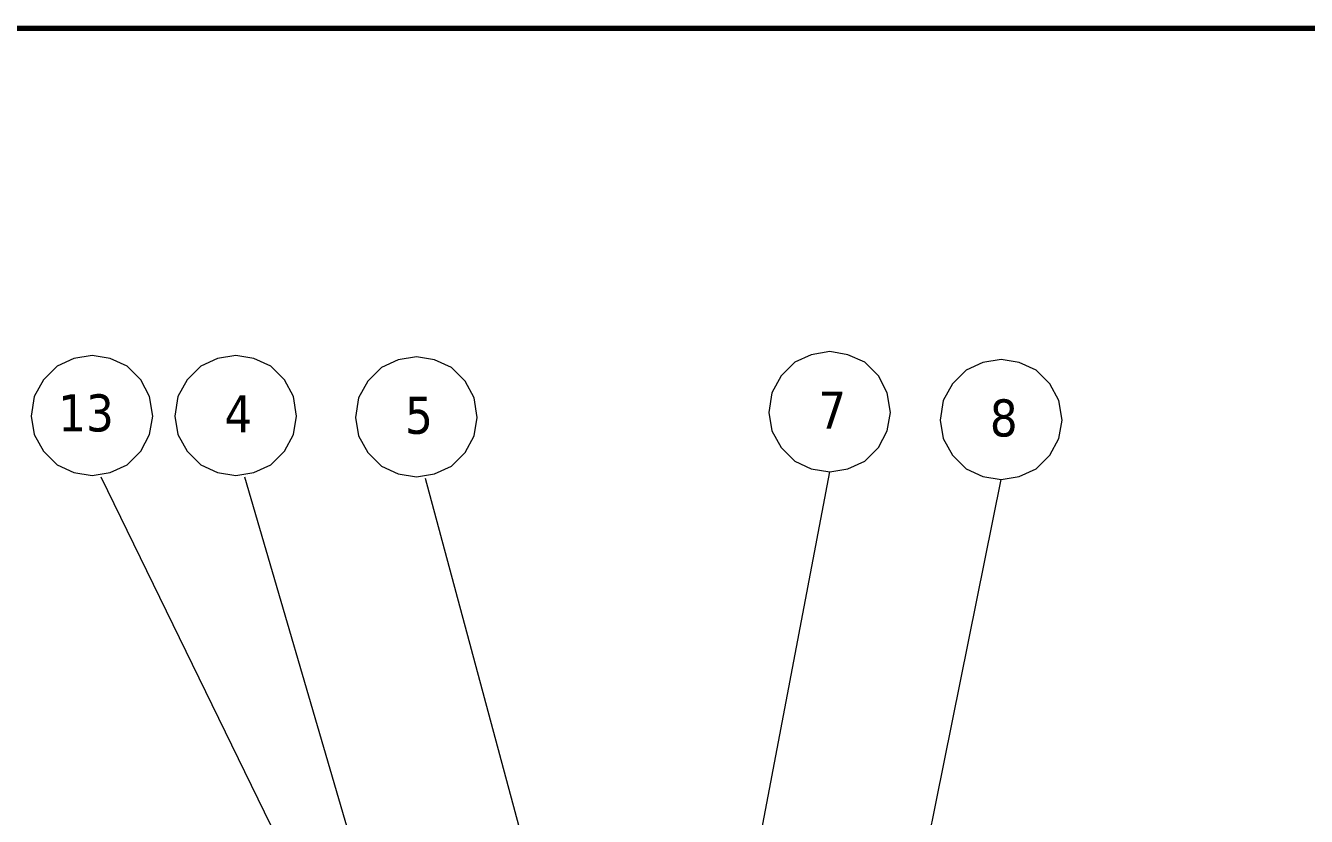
# Model space of a CAD drawing. Header units: millimetres. Extents: x 104833 to 218395, y -330386 to -125668.
# Drawn here: x 106638 to 107938, y -126625 to -125823 of the extents above; entities that cross this region are included whole.
import ezdxf

# ---------------------------------------------------------------- set-up
doc = ezdxf.new("R2010")
doc.units = ezdxf.units.MM
doc.header["$LTSCALE"] = 13
doc.layers.add('1', color=4, linetype='Continuous')
doc.layers.add('铁心', color=3, linetype='Continuous', lineweight=0)
doc.styles.add('Tahoma$001', font='tahoma.ttf', dxfattribs={"height": 2.159784})

msp = doc.modelspace()

# ---------------------------------------------------------------- linework, layer by layer
at = {"layer": '1', "color": 0, "lineweight": 40, "const_width": 5.53}
msp.add_lwpolyline([(105243.44, -130183.15), (111305.72, -130183.15), (111305.72, -125825.89), (105243.44, -125825.89), (105243.44, -130183.15)], dxfattribs=at)
at = {"layer": '铁心'}
for points in [[(107516.17, -126215.58), (107512.86, -126195.7), (107503.82, -126178.54), (107489.97, -126164.68), (107472.8, -126157.15), (107454.43, -126153.84), (107435.75, -126157.15), (107418.89, -126164.68), (107405.03, -126178.54), (107395.7, -126195.7), (107392.68, -126215.58), (107395.7, -126234.25), (107405.03, -126251.12), (107418.89, -126264.98), (107435.75, -126272.81), (107454.43, -126275.82), (107472.8, -126272.81), (107489.97, -126264.98), (107503.82, -126251.12), (107512.86, -126234.25)], [(106767.61, -126219.42), (106764.3, -126199.54), (106755.26, -126182.37), (106741.41, -126168.52), (106724.24, -126160.99), (106705.87, -126157.67), (106687.2, -126160.99), (106670.33, -126168.52), (106656.47, -126182.37), (106647.14, -126199.54), (106644.13, -126219.42), (106647.14, -126238.09), (106656.47, -126254.96), (106670.33, -126268.81), (106687.2, -126276.64), (106705.87, -126279.65), (106724.24, -126276.64), (106741.41, -126268.81), (106755.26, -126254.96), (106764.3, -126238.09)], [(106913.49, -126219.42), (106910.17, -126199.54), (106901.14, -126182.37), (106887.28, -126168.52), (106870.11, -126160.99), (106851.74, -126157.67), (106833.07, -126160.99), (106816.2, -126168.52), (106802.35, -126182.37), (106793.01, -126199.54), (106790, -126219.42), (106793.01, -126238.09), (106802.35, -126254.96), (106816.2, -126268.81), (106833.07, -126276.64), (106851.74, -126279.65), (106870.11, -126276.64), (106887.28, -126268.81), (106901.14, -126254.96), (106910.17, -126238.09)], [(107096.81, -126220.74), (107093.5, -126200.86), (107084.46, -126183.69), (107070.61, -126169.84), (107053.44, -126162.31), (107035.07, -126159), (107016.39, -126162.31), (106999.53, -126169.84), (106985.67, -126183.69), (106976.33, -126200.86), (106973.32, -126220.74), (106976.33, -126239.41), (106985.67, -126256.28), (106999.53, -126270.13), (107016.39, -126277.96), (107035.07, -126280.98), (107053.44, -126277.96), (107070.61, -126270.13), (107084.46, -126256.28), (107093.5, -126239.41)], [(107690.2, -126223.49), (107686.89, -126203.61), (107677.85, -126186.44), (107664, -126172.59), (107646.83, -126165.06), (107628.46, -126161.74), (107609.78, -126165.06), (107592.92, -126172.59), (107579.06, -126186.44), (107569.72, -126203.61), (107566.71, -126223.49), (107569.72, -126242.16), (107579.06, -126259.03), (107592.92, -126272.88), (107609.78, -126280.71), (107628.46, -126283.72), (107646.83, -126280.71), (107664, -126272.88), (107677.85, -126259.03), (107686.89, -126242.16)]]:
    msp.add_lwpolyline(points, close=True, dxfattribs=at)
for points in [[(107119.64, -127110.91), (106715.06, -126281.31), (106715.06, -126281.31)], [(107064.43, -126977.78), (106860.93, -126281.31), (106860.93, -126281.31)], [(107241.8, -127016.79), (107044.25, -126282.63), (107044.25, -126282.63)], [(107318.91, -126989.1), (107454.43, -126275.82), (107454.43, -126275.82)], [(107488.03, -126979.62), (107628.46, -126283.72), (107628.46, -126283.72)]]:
    msp.add_lwpolyline(points, dxfattribs=at)

# ---------------------------------------------------------------- texts
at = {"layer": '铁心', "style": 'Tahoma$001'}
for s, height, p in [('7', 37.59, (107442.91, -126232.02)), ('13', 37.589, (106671.53, -126234.81)), ('4', 37.59, (106840.22, -126235.85)), ('5', 37.59, (107023.55, -126237.17)), ('8', 37.59, (107616.94, -126239.92))]:
    msp.add_text(s, height=height, dxfattribs=at).set_placement(p)

doc.saveas('drawing.dxf')
